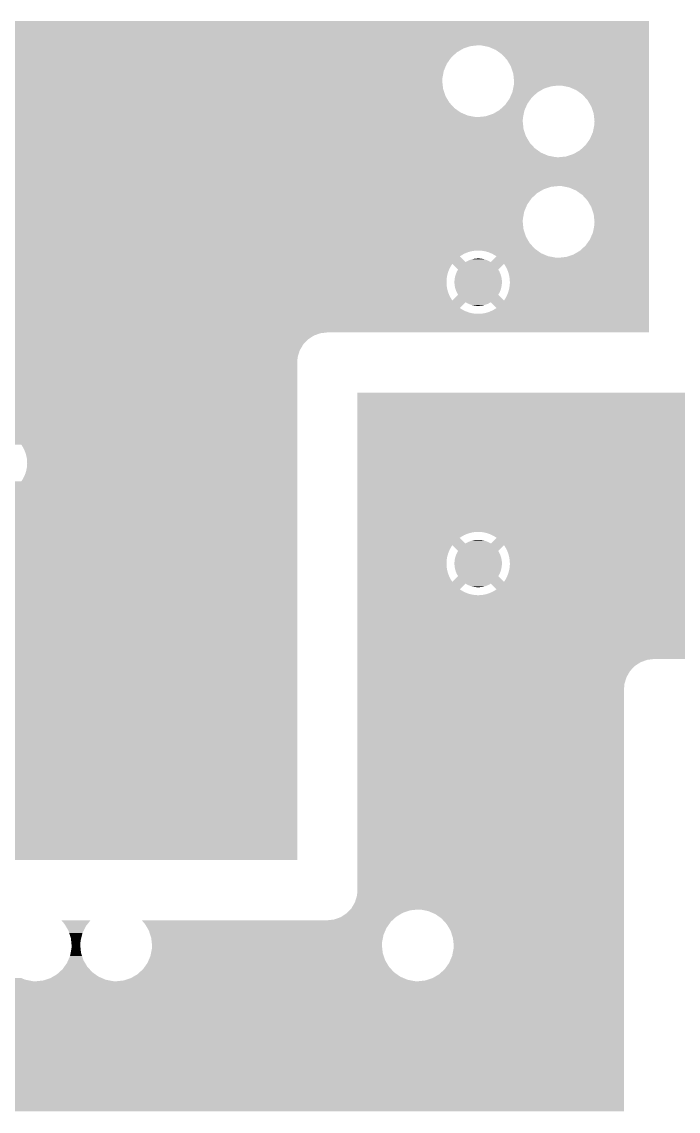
# Model space of a CAD drawing. Extents: x 295 to 953, y 10 to 290.
# Drawn here: x 594.54 to 613.6, y 199.37 to 231.03 of the extents above; entities that cross this region are included whole.
import ezdxf

# ---------------------------------------------------------------- set-up
doc = ezdxf.new("R2010")
doc.units = 0
doc.header["$LTSCALE"] = 5
doc.header["$MEASUREMENT"] = 0
doc.layers.add('GND', color=7, linetype='CONTINUOUS')

msp = doc.modelspace()

# ---------------------------------------------------------------- linework, layer by layer
at = {"layer": 'GND'}
for points in [[(561.202, 231.01), (561.202, 231.059), (612.757, 231.01), (612.757, 231.059)], [(585.198, 230.973), (585.173, 231.01), (612.757, 230.973), (612.757, 231.01)], [(585.232, 230.916), (585.198, 230.973), (612.757, 230.916), (612.757, 230.973)], [(585.261, 230.858), (585.232, 230.916), (612.757, 230.858), (612.757, 230.916)], [(585.286, 230.797), (585.261, 230.858), (612.757, 230.797), (612.757, 230.858)], [(585.307, 230.735), (585.286, 230.797), (612.757, 230.735), (612.757, 230.797)], [(585.323, 230.671), (585.307, 230.735), (612.757, 230.671), (612.757, 230.735)], [(585.334, 230.607), (585.323, 230.671), (612.757, 230.607), (612.757, 230.671)], [(585.341, 230.542), (585.334, 230.607), (612.757, 230.542), (612.757, 230.607)], [(585.344, 230.476), (585.341, 230.542), (612.757, 230.476), (612.757, 230.542)], [(585.293, 230.174), (585.312, 230.237), (607.219, 230.174), (607.326, 230.237)], [(585.312, 230.237), (585.317, 230.258), (607.326, 230.237), (607.363, 230.258)], [(585.317, 230.258), (585.327, 230.301), (607.363, 230.258), (607.491, 230.301)], [(585.327, 230.301), (585.331, 230.327), (607.491, 230.301), (607.572, 230.327)], [(585.331, 230.327), (585.335, 230.351), (607.572, 230.327), (607.792, 230.351)], [(585.335, 230.351), (585.337, 230.365), (612.757, 230.351), (612.757, 230.365)], [(585.337, 230.365), (585.343, 230.431), (612.757, 230.365), (612.757, 230.431)], [(585.343, 230.431), (585.344, 230.476), (612.757, 230.431), (612.757, 230.476)], [(607.883, 230.347), (607.792, 230.351), (612.757, 230.347), (612.757, 230.351)], [(608.1, 230.304), (607.883, 230.347), (612.757, 230.304), (612.757, 230.347)], [(608.302, 230.217), (608.1, 230.304), (612.757, 230.217), (612.757, 230.304)], [(561.202, 229.893), (561.202, 229.942), (606.936, 229.893), (606.97, 229.942)], [(585.173, 229.942), (585.209, 229.997), (606.97, 229.942), (607.009, 229.997)], [(585.209, 229.997), (585.21, 229.998), (607.009, 229.997), (607.01, 229.998)], [(585.21, 229.998), (585.241, 230.054), (607.01, 229.998), (607.071, 230.054)], [(585.241, 230.054), (585.269, 230.113), (607.071, 230.054), (607.135, 230.113)], [(585.269, 230.113), (585.282, 230.147), (607.135, 230.113), (607.173, 230.147)], [(585.282, 230.147), (585.293, 230.174), (607.173, 230.147), (607.219, 230.174)], [(608.482, 230.089), (608.302, 230.217), (612.757, 230.089), (612.757, 230.217)], [(608.631, 229.927), (608.482, 230.089), (612.757, 229.927), (612.757, 230.089)], [(608.742, 229.736), (608.631, 229.927), (612.757, 229.736), (612.757, 229.927)], [(584.638, 229.582), (584.702, 229.599), (606.789, 229.582), (606.792, 229.599)], [(584.702, 229.599), (584.749, 229.616), (606.792, 229.599), (606.795, 229.616)], [(584.749, 229.616), (584.763, 229.621), (606.795, 229.616), (606.798, 229.621)], [(584.763, 229.621), (584.823, 229.647), (606.798, 229.621), (606.809, 229.647)], [(584.866, 229.818), (584.792, 229.893), (606.882, 229.818), (606.936, 229.893)], [(584.823, 229.647), (584.881, 229.678), (606.809, 229.647), (606.822, 229.678)], [(584.958, 229.727), (584.866, 229.818), (606.843, 229.727), (606.882, 229.818)], [(584.881, 229.678), (584.937, 229.713), (606.822, 229.678), (606.837, 229.713)], [(584.937, 229.713), (584.958, 229.727), (606.837, 229.713), (606.843, 229.727)], [(608.811, 229.527), (608.742, 229.736), (612.757, 229.527), (612.757, 229.736)], [(561.202, 229.4), (561.202, 229.556), (606.753, 229.4), (606.784, 229.556)], [(561.202, 229.308), (561.202, 229.4), (606.749, 229.308), (606.753, 229.4)], [(561.202, 229.089), (561.202, 229.308), (606.772, 229.089), (606.749, 229.308)], [(584.444, 229.556), (584.509, 229.56), (606.784, 229.556), (606.784, 229.56)], [(584.509, 229.56), (584.574, 229.569), (606.784, 229.56), (606.786, 229.569)], [(584.574, 229.569), (584.638, 229.582), (606.786, 229.569), (606.789, 229.582)], [(608.834, 229.308), (608.811, 229.527), (612.757, 229.308), (612.757, 229.527)], [(608.83, 229.216), (608.834, 229.308), (612.757, 229.216), (612.757, 229.308)], [(561.202, 228.879), (561.202, 229.089), (606.841, 228.879), (606.772, 229.089)], [(608.715, 228.83), (608.779, 228.979), (609.347, 228.83), (609.509, 228.979)], [(608.779, 228.979), (608.788, 229), (609.509, 228.979), (609.545, 229)], [(608.788, 229), (608.806, 229.09), (609.545, 229), (609.7, 229.09)], [(608.806, 229.09), (608.819, 229.159), (609.7, 229.09), (609.909, 229.159)], [(608.819, 229.159), (608.824, 229.182), (609.909, 229.159), (610.128, 229.182)], [(608.824, 229.182), (608.83, 229.216), (612.757, 229.182), (612.757, 229.216)], [(610.22, 229.178), (610.128, 229.182), (612.757, 229.178), (612.757, 229.182)], [(610.437, 229.136), (610.22, 229.178), (612.757, 229.136), (612.757, 229.178)], [(610.639, 229.049), (610.437, 229.136), (612.757, 229.049), (612.757, 229.136)], [(610.819, 228.921), (610.639, 229.049), (612.757, 228.921), (612.757, 229.049)], [(561.202, 228.689), (561.202, 228.879), (606.952, 228.689), (606.841, 228.879)], [(561.202, 228.526), (561.202, 228.689), (607.101, 228.526), (606.952, 228.689)], [(608.573, 228.617), (608.596, 228.65), (609.205, 228.617), (609.219, 228.65)], [(608.596, 228.65), (608.701, 228.797), (609.219, 228.65), (609.324, 228.797)], [(608.701, 228.797), (608.715, 228.83), (609.324, 228.797), (609.347, 228.83)], [(610.968, 228.758), (610.819, 228.921), (612.757, 228.758), (612.757, 228.921)], [(611.079, 228.568), (610.968, 228.758), (612.757, 228.568), (612.757, 228.758)], [(561.202, 228.399), (561.202, 228.526), (607.281, 228.399), (607.101, 228.526)], [(561.202, 228.312), (561.202, 228.399), (607.483, 228.312), (607.281, 228.399)], [(608.011, 228.288), (608.22, 228.357), (609.101, 228.288), (609.114, 228.357)], [(608.22, 228.357), (608.375, 228.448), (609.114, 228.357), (609.132, 228.448)], [(608.375, 228.448), (608.41, 228.469), (609.132, 228.448), (609.141, 228.469)], [(608.41, 228.469), (608.573, 228.617), (609.141, 228.469), (609.205, 228.617)], [(611.148, 228.359), (611.079, 228.568), (612.757, 228.359), (612.757, 228.568)], [(611.171, 228.139), (611.148, 228.359), (612.757, 228.139), (612.757, 228.359)], [(561.202, 228.269), (561.202, 228.312), (607.7, 228.269), (607.483, 228.312)], [(561.202, 228.265), (561.202, 228.269), (607.792, 228.265), (607.7, 228.269)], [(561.202, 228.231), (561.202, 228.265), (609.09, 228.231), (609.096, 228.265)], [(561.202, 228.139), (561.202, 228.231), (609.086, 228.139), (609.09, 228.231)], [(561.202, 227.92), (561.202, 228.139), (609.109, 227.92), (609.086, 228.139)], [(607.792, 228.265), (608.011, 228.288), (609.096, 228.265), (609.101, 228.288)], [(611.125, 227.831), (611.167, 228.048), (612.757, 227.831), (612.757, 228.048)], [(611.167, 228.048), (611.171, 228.139), (612.757, 228.048), (612.757, 228.139)], [(561.202, 227.891), (561.202, 227.92), (609.118, 227.891), (609.109, 227.92)], [(575.706, 227.89), (575.64, 227.891), (609.119, 227.89), (609.118, 227.891)], [(575.771, 227.884), (575.706, 227.89), (609.121, 227.884), (609.119, 227.89)], [(575.836, 227.874), (575.771, 227.884), (609.124, 227.874), (609.121, 227.884)], [(575.9, 227.859), (575.836, 227.874), (609.129, 227.859), (609.124, 227.874)], [(575.963, 227.84), (575.9, 227.859), (609.135, 227.84), (609.129, 227.859)], [(576.024, 227.816), (575.963, 227.84), (609.143, 227.816), (609.135, 227.84)], [(576.083, 227.788), (576.024, 227.816), (609.152, 227.788), (609.143, 227.816)], [(576.029, 227.554), (576.186, 227.711), (609.27, 227.554), (609.178, 227.711)], [(576.14, 227.756), (576.083, 227.788), (609.163, 227.756), (609.152, 227.788)], [(576.195, 227.72), (576.14, 227.756), (609.175, 227.72), (609.163, 227.756)], [(576.186, 227.711), (576.195, 227.72), (609.178, 227.711), (609.175, 227.72)], [(611.038, 227.629), (611.125, 227.831), (612.757, 227.629), (612.757, 227.831)], [(561.202, 227.52), (561.202, 227.554), (609.289, 227.52), (609.27, 227.554)], [(561.202, 227.505), (561.202, 227.52), (609.303, 227.505), (609.289, 227.52)], [(576.435, 227.468), (576.41, 227.505), (609.337, 227.468), (609.303, 227.505)], [(576.469, 227.411), (576.435, 227.468), (609.389, 227.411), (609.337, 227.468)], [(576.495, 227.358), (576.469, 227.411), (609.438, 227.358), (609.389, 227.411)], [(610.747, 227.3), (610.91, 227.449), (612.757, 227.3), (612.757, 227.449)], [(610.91, 227.449), (611.038, 227.629), (612.757, 227.449), (612.757, 227.629)], [(576.498, 227.353), (576.495, 227.358), (609.445, 227.353), (609.438, 227.358)], [(576.523, 227.292), (576.498, 227.353), (609.531, 227.292), (609.445, 227.353)], [(576.543, 227.23), (576.523, 227.292), (609.618, 227.23), (609.531, 227.292)], [(576.544, 227.23), (576.543, 227.23), (609.619, 227.23), (609.618, 227.23)], [(576.56, 227.166), (576.544, 227.23), (609.767, 227.166), (609.619, 227.23)], [(576.564, 227.143), (576.56, 227.166), (609.82, 227.143), (609.767, 227.166)], [(576.571, 227.102), (576.564, 227.143), (610.031, 227.102), (609.82, 227.143)], [(576.571, 227.101), (576.571, 227.102), (610.037, 227.101), (610.031, 227.102)], [(576.572, 227.097), (576.571, 227.101), (610.128, 227.097), (610.037, 227.101)], [(576.578, 227.037), (576.572, 227.097), (612.757, 227.037), (612.757, 227.097)], [(610.128, 227.097), (610.348, 227.12), (612.757, 227.097), (612.757, 227.12)], [(610.348, 227.12), (610.557, 227.189), (612.757, 227.12), (612.757, 227.189)], [(610.557, 227.189), (610.747, 227.3), (612.757, 227.189), (612.757, 227.3)], [(576.549, 226.732), (576.564, 226.795), (612.757, 226.732), (612.757, 226.795)], [(576.564, 226.795), (576.574, 226.86), (612.757, 226.795), (612.757, 226.86)], [(576.574, 226.86), (576.58, 226.926), (612.757, 226.86), (612.757, 226.926)], [(576.581, 226.971), (576.578, 227.037), (612.757, 226.971), (612.757, 227.037)], [(576.58, 226.926), (576.581, 226.971), (612.757, 226.926), (612.757, 226.971)], [(561.202, 226.388), (561.202, 226.437), (612.757, 226.388), (612.757, 226.437)], [(576.41, 226.437), (576.446, 226.491), (612.757, 226.437), (612.757, 226.491)], [(576.446, 226.491), (576.478, 226.549), (612.757, 226.491), (612.757, 226.549)], [(576.478, 226.549), (576.506, 226.608), (612.757, 226.549), (612.757, 226.608)], [(576.506, 226.608), (576.53, 226.669), (612.757, 226.608), (612.757, 226.669)], [(576.53, 226.669), (576.549, 226.732), (612.757, 226.669), (612.757, 226.732)], [(575.939, 226.094), (576, 226.116), (609.571, 226.094), (609.609, 226.116)], [(576, 226.116), (576.06, 226.142), (609.609, 226.116), (609.654, 226.142)], [(576.156, 226.261), (576.029, 226.388), (612.757, 226.261), (612.757, 226.388)], [(576.06, 226.142), (576.111, 226.169), (609.654, 226.142), (609.7, 226.169)], [(576.111, 226.169), (576.118, 226.173), (609.7, 226.169), (609.711, 226.173)], [(576.118, 226.173), (576.174, 226.208), (609.711, 226.173), (609.817, 226.208)], [(576.179, 226.238), (576.156, 226.261), (609.909, 226.238), (610.128, 226.261)], [(576.174, 226.208), (576.195, 226.222), (609.817, 226.208), (609.86, 226.222)], [(576.195, 226.222), (576.179, 226.238), (609.86, 226.222), (609.909, 226.238)], [(610.22, 226.257), (610.128, 226.261), (612.757, 226.257), (612.757, 226.261)], [(610.437, 226.215), (610.22, 226.257), (612.757, 226.215), (612.757, 226.257)], [(610.639, 226.128), (610.437, 226.215), (612.757, 226.128), (612.757, 226.215)], [(610.819, 226), (610.639, 226.128), (612.757, 226), (612.757, 226.128)], [(561.202, 225.909), (561.202, 226.051), (609.347, 225.909), (609.502, 226.051)], [(561.202, 225.729), (561.202, 225.909), (609.219, 225.729), (609.347, 225.909)], [(575.681, 226.051), (575.746, 226.055), (609.502, 226.051), (609.506, 226.055)], [(575.746, 226.055), (575.768, 226.058), (609.506, 226.055), (609.509, 226.058)], [(575.768, 226.058), (575.811, 226.063), (609.509, 226.058), (609.519, 226.063)], [(575.811, 226.063), (575.875, 226.076), (609.519, 226.063), (609.541, 226.076)], [(575.875, 226.076), (575.939, 226.094), (609.541, 226.076), (609.571, 226.094)], [(610.968, 225.837), (610.819, 226), (612.757, 225.837), (612.757, 226)], [(611.079, 225.647), (610.968, 225.837), (612.757, 225.647), (612.757, 225.837)], [(561.202, 225.527), (561.202, 225.729), (609.132, 225.527), (609.219, 225.729)], [(561.202, 225.31), (561.202, 225.527), (609.09, 225.31), (609.132, 225.527)], [(611.148, 225.438), (611.079, 225.647), (612.757, 225.438), (612.757, 225.647)], [(561.202, 225.218), (561.202, 225.31), (609.086, 225.218), (609.09, 225.31)], [(561.202, 224.999), (561.202, 225.218), (609.109, 224.999), (609.086, 225.218)], [(611.171, 225.218), (611.148, 225.438), (612.757, 225.218), (612.757, 225.438)], [(611.167, 225.127), (611.171, 225.218), (612.757, 225.127), (612.757, 225.218)], [(561.202, 224.79), (561.202, 224.999), (609.178, 224.79), (609.109, 224.999)], [(611.038, 224.708), (611.125, 224.91), (612.757, 224.708), (612.757, 224.91)], [(611.125, 224.91), (611.167, 225.127), (612.757, 224.91), (612.757, 225.127)], [(561.202, 224.599), (561.202, 224.79), (609.289, 224.599), (609.178, 224.79)], [(561.202, 224.437), (561.202, 224.599), (609.438, 224.437), (609.289, 224.599)], [(610.747, 224.379), (610.91, 224.528), (612.757, 224.379), (612.757, 224.528)], [(610.91, 224.528), (611.038, 224.708), (612.757, 224.528), (612.757, 224.708)], [(561.202, 224.386), (561.202, 224.437), (609.51, 224.386), (609.438, 224.437)], [(561.202, 224.382), (561.202, 224.386), (607.706, 224.382), (607.771, 224.386)], [(561.202, 224.373), (561.202, 224.382), (607.641, 224.373), (607.706, 224.382)], [(561.202, 224.36), (561.202, 224.373), (607.577, 224.36), (607.641, 224.373)], [(561.202, 224.343), (561.202, 224.36), (607.514, 224.343), (607.577, 224.36)], [(561.202, 224.321), (561.202, 224.343), (607.452, 224.321), (607.514, 224.343)], [(561.202, 224.295), (561.202, 224.321), (607.392, 224.295), (607.452, 224.321)], [(561.202, 224.264), (561.202, 224.295), (607.334, 224.264), (607.392, 224.295)], [(561.202, 224.229), (561.202, 224.264), (607.278, 224.229), (607.334, 224.264)], [(561.202, 224.215), (561.202, 224.229), (607.257, 224.215), (607.278, 224.229)], [(561.202, 224.049), (561.202, 224.215), (607.423, 224.049), (607.257, 224.215)], [(607.837, 224.385), (607.771, 224.386), (609.511, 224.385), (609.51, 224.386)], [(607.902, 224.379), (607.837, 224.385), (609.519, 224.379), (609.511, 224.385)], [(607.967, 224.369), (607.902, 224.379), (609.533, 224.369), (609.519, 224.379)], [(608.031, 224.354), (607.967, 224.369), (609.554, 224.354), (609.533, 224.369)], [(608.094, 224.335), (608.031, 224.354), (609.581, 224.335), (609.554, 224.354)], [(608.155, 224.311), (608.094, 224.335), (609.615, 224.311), (609.581, 224.335)], [(608.159, 224.309), (608.155, 224.311), (609.618, 224.309), (609.615, 224.311)], [(608.214, 224.283), (608.159, 224.309), (609.678, 224.283), (609.618, 224.309)], [(608.271, 224.251), (608.214, 224.283), (609.753, 224.251), (609.678, 224.283)], [(608.315, 224.222), (608.271, 224.251), (609.82, 224.222), (609.753, 224.251)], [(608.291, 224.18), (608.326, 224.215), (610.037, 224.18), (609.858, 224.215)], [(608.326, 224.215), (608.315, 224.222), (609.858, 224.215), (609.82, 224.222)], [(610.348, 224.199), (610.557, 224.268), (612.757, 224.199), (612.757, 224.268)], [(610.557, 224.268), (610.747, 224.379), (612.757, 224.268), (612.757, 224.379)], [(561.202, 224), (561.202, 224.049), (612.757, 224), (612.757, 224.049)], [(561.202, 223.945), (561.202, 224), (607.006, 223.945), (607.042, 224)], [(561.202, 223.888), (561.202, 223.945), (606.974, 223.888), (607.006, 223.945)], [(561.202, 223.829), (561.202, 223.888), (606.946, 223.829), (606.974, 223.888)], [(607.209, 223.834), (607.042, 224), (608.374, 223.834), (608.541, 224)], [(607.423, 224.049), (607.457, 224.068), (608.16, 224.049), (608.125, 224.068)], [(607.457, 224.068), (607.474, 224.077), (608.125, 224.068), (608.11, 224.077)], [(607.474, 224.077), (607.507, 224.094), (608.11, 224.077), (608.075, 224.094)], [(607.507, 224.094), (607.525, 224.101), (608.075, 224.094), (608.059, 224.101)], [(607.525, 224.101), (607.56, 224.115), (608.059, 224.101), (608.022, 224.115)], [(607.56, 224.115), (607.579, 224.121), (608.022, 224.115), (608.006, 224.121)], [(607.579, 224.121), (607.614, 224.132), (608.006, 224.121), (607.967, 224.132)], [(607.614, 224.132), (607.634, 224.136), (607.967, 224.132), (607.951, 224.136)], [(607.634, 224.136), (607.67, 224.144), (607.951, 224.136), (607.911, 224.144)], [(607.67, 224.144), (607.691, 224.147), (607.911, 224.144), (607.896, 224.147)], [(607.691, 224.147), (607.726, 224.152), (607.896, 224.147), (607.853, 224.152)], [(607.726, 224.152), (607.753, 224.154), (607.853, 224.152), (607.839, 224.154)], [(607.753, 224.154), (607.782, 224.155), (607.839, 224.154), (607.782, 224.155)], [(608.16, 224.049), (608.287, 224.176), (612.757, 224.049), (612.757, 224.176)], [(608.287, 224.176), (608.291, 224.18), (610.128, 224.176), (610.037, 224.18)], [(608.566, 223.962), (608.541, 224), (612.757, 223.962), (612.757, 224)], [(608.6, 223.906), (608.566, 223.962), (612.757, 223.906), (612.757, 223.962)], [(608.629, 223.847), (608.6, 223.906), (612.757, 223.847), (612.757, 223.906)], [(610.128, 224.176), (610.348, 224.199), (612.757, 224.176), (612.757, 224.199)], [(561.202, 223.768), (561.202, 223.829), (606.922, 223.768), (606.946, 223.829)], [(561.202, 223.705), (561.202, 223.768), (606.903, 223.705), (606.922, 223.768)], [(561.202, 223.641), (561.202, 223.705), (606.888, 223.641), (606.903, 223.705)], [(561.202, 223.577), (561.202, 223.641), (606.878, 223.577), (606.888, 223.641)], [(561.202, 223.511), (561.202, 223.577), (606.873, 223.511), (606.878, 223.577)], [(607.11, 223.57), (607.112, 223.579), (608.473, 223.57), (608.472, 223.579)], [(607.112, 223.579), (607.121, 223.626), (608.472, 223.579), (608.462, 223.626)], [(607.121, 223.626), (607.123, 223.634), (608.462, 223.626), (608.46, 223.634)], [(607.123, 223.634), (607.136, 223.68), (608.46, 223.634), (608.446, 223.68)], [(607.136, 223.68), (607.14, 223.689), (608.446, 223.68), (608.444, 223.689)], [(607.14, 223.689), (607.156, 223.733), (608.444, 223.689), (608.427, 223.733)], [(607.156, 223.733), (607.16, 223.742), (608.427, 223.733), (608.423, 223.742)], [(607.16, 223.742), (607.18, 223.785), (608.423, 223.742), (608.402, 223.785)], [(607.18, 223.785), (607.185, 223.793), (608.402, 223.785), (608.398, 223.793)], [(607.185, 223.793), (607.209, 223.834), (608.398, 223.793), (608.374, 223.834)], [(608.654, 223.787), (608.629, 223.847), (612.757, 223.787), (612.757, 223.847)], [(608.675, 223.725), (608.654, 223.787), (612.757, 223.725), (612.757, 223.787)], [(608.691, 223.661), (608.675, 223.725), (612.757, 223.661), (612.757, 223.725)], [(608.702, 223.596), (608.691, 223.661), (612.757, 223.596), (612.757, 223.661)], [(608.709, 223.531), (608.702, 223.596), (612.757, 223.531), (612.757, 223.596)], [(561.202, 223.446), (561.202, 223.511), (606.872, 223.446), (606.873, 223.511)], [(561.202, 223.38), (561.202, 223.446), (606.875, 223.38), (606.872, 223.446)], [(561.202, 223.315), (561.202, 223.38), (606.884, 223.315), (606.875, 223.38)], [(561.202, 223.251), (561.202, 223.315), (606.897, 223.251), (606.884, 223.315)], [(607.102, 223.466), (607.104, 223.513), (608.481, 223.466), (608.479, 223.513)], [(607.104, 223.418), (607.102, 223.466), (608.479, 223.418), (608.481, 223.466)], [(607.104, 223.513), (607.105, 223.523), (608.479, 223.513), (608.479, 223.523)], [(607.105, 223.409), (607.104, 223.418), (608.478, 223.409), (608.479, 223.418)], [(607.105, 223.523), (607.11, 223.57), (608.479, 223.523), (608.473, 223.57)], [(607.11, 223.362), (607.105, 223.409), (608.473, 223.362), (608.478, 223.409)], [(607.112, 223.353), (607.11, 223.362), (608.471, 223.353), (608.473, 223.362)], [(607.121, 223.306), (607.112, 223.353), (608.462, 223.306), (608.471, 223.353)], [(607.123, 223.297), (607.121, 223.306), (608.46, 223.297), (608.462, 223.306)], [(607.137, 223.251), (607.123, 223.297), (608.447, 223.251), (608.46, 223.297)], [(608.68, 223.226), (608.695, 223.29), (612.757, 223.226), (612.757, 223.29)], [(608.695, 223.29), (608.705, 223.355), (612.757, 223.29), (612.757, 223.355)], [(608.705, 223.355), (608.711, 223.42), (612.757, 223.355), (612.757, 223.42)], [(608.712, 223.466), (608.709, 223.531), (612.757, 223.466), (612.757, 223.531)], [(608.711, 223.42), (608.712, 223.466), (612.757, 223.42), (612.757, 223.466)], [(561.202, 223.188), (561.202, 223.251), (606.914, 223.188), (606.897, 223.251)], [(561.202, 223.126), (561.202, 223.188), (606.936, 223.126), (606.914, 223.188)], [(561.202, 223.066), (561.202, 223.126), (606.963, 223.066), (606.936, 223.126)], [(561.202, 223.008), (561.202, 223.066), (606.993, 223.008), (606.963, 223.066)], [(561.202, 222.952), (561.202, 223.008), (607.028, 222.952), (606.993, 223.008)], [(561.202, 222.932), (561.202, 222.952), (607.042, 222.932), (607.028, 222.952)], [(607.042, 222.932), (607.209, 223.098), (608.541, 222.932), (608.374, 223.098)], [(607.139, 223.243), (607.137, 223.251), (608.444, 223.243), (608.447, 223.251)], [(607.157, 223.198), (607.139, 223.243), (608.427, 223.198), (608.444, 223.243)], [(607.16, 223.19), (607.157, 223.198), (608.423, 223.19), (608.427, 223.198)], [(607.181, 223.147), (607.16, 223.19), (608.403, 223.147), (608.423, 223.19)], [(607.185, 223.139), (607.181, 223.147), (608.398, 223.139), (608.403, 223.147)], [(607.209, 223.098), (607.185, 223.139), (608.374, 223.098), (608.398, 223.139)], [(608.541, 222.932), (608.577, 222.986), (612.757, 222.932), (612.757, 222.986)], [(608.577, 222.986), (608.609, 223.043), (612.757, 222.986), (612.757, 223.043)], [(608.609, 223.043), (608.637, 223.103), (612.757, 223.043), (612.757, 223.103)], [(608.637, 223.103), (608.661, 223.164), (612.757, 223.103), (612.757, 223.164)], [(608.661, 223.164), (608.68, 223.226), (612.757, 223.164), (612.757, 223.226)], [(561.202, 222.883), (561.202, 222.932), (612.757, 222.883), (612.757, 222.932)], [(561.202, 222.756), (561.202, 222.883), (607.297, 222.756), (607.423, 222.883)], [(585.1, 222.752), (585.008, 222.756), (607.293, 222.752), (607.297, 222.756)], [(585.279, 222.717), (585.1, 222.752), (607.257, 222.717), (607.293, 222.752)], [(585.316, 222.709), (585.279, 222.717), (607.268, 222.709), (607.257, 222.717)], [(585.383, 222.681), (585.316, 222.709), (607.312, 222.681), (607.268, 222.709)], [(585.458, 222.648), (585.383, 222.681), (607.369, 222.648), (607.312, 222.681)], [(585.518, 222.622), (585.458, 222.648), (607.424, 222.622), (607.369, 222.648)], [(585.521, 222.62), (585.518, 222.622), (607.428, 222.62), (607.424, 222.622)], [(607.458, 222.863), (607.423, 222.883), (608.126, 222.863), (608.16, 222.883)], [(607.473, 222.855), (607.458, 222.863), (608.109, 222.855), (608.126, 222.863)], [(607.509, 222.838), (607.473, 222.855), (608.076, 222.838), (608.109, 222.855)], [(607.524, 222.83), (607.509, 222.838), (608.058, 222.83), (608.076, 222.838)], [(607.561, 222.817), (607.524, 222.83), (608.023, 222.817), (608.058, 222.83)], [(607.577, 222.811), (607.561, 222.817), (608.004, 222.811), (608.023, 222.817)], [(607.616, 222.8), (607.577, 222.811), (607.969, 222.8), (608.004, 222.811)], [(607.632, 222.795), (607.616, 222.8), (607.949, 222.795), (607.969, 222.8)], [(607.672, 222.787), (607.632, 222.795), (607.914, 222.787), (607.949, 222.795)], [(607.688, 222.784), (607.672, 222.787), (607.892, 222.784), (607.914, 222.787)], [(607.73, 222.78), (607.688, 222.784), (607.857, 222.78), (607.892, 222.784)], [(607.744, 222.778), (607.73, 222.78), (607.83, 222.778), (607.857, 222.78)], [(607.801, 222.777), (607.744, 222.778), (607.801, 222.777), (607.83, 222.778)], [(608.131, 222.611), (608.191, 222.637), (612.757, 222.611), (612.757, 222.637)], [(608.326, 222.717), (608.16, 222.883), (612.757, 222.717), (612.757, 222.883)], [(608.191, 222.637), (608.249, 222.668), (612.757, 222.637), (612.757, 222.668)], [(608.249, 222.668), (608.305, 222.702), (612.757, 222.668), (612.757, 222.702)], [(608.305, 222.702), (608.326, 222.717), (612.757, 222.702), (612.757, 222.717)], [(585.555, 222.597), (585.521, 222.62), (607.49, 222.597), (607.428, 222.62)], [(585.582, 222.577), (585.555, 222.597), (607.552, 222.577), (607.49, 222.597)], [(585.603, 222.563), (585.582, 222.577), (607.616, 222.563), (607.552, 222.577)], [(585.617, 222.552), (585.603, 222.563), (607.681, 222.552), (607.616, 222.563)], [(585.625, 222.547), (585.617, 222.552), (607.746, 222.547), (607.681, 222.552)], [(585.626, 222.546), (585.625, 222.547), (607.812, 222.546), (607.746, 222.547)], [(585.698, 222.495), (585.626, 222.546), (612.757, 222.495), (612.757, 222.546)], [(585.847, 222.332), (585.698, 222.495), (612.757, 222.332), (612.757, 222.495)], [(585.958, 222.142), (585.847, 222.332), (612.757, 222.142), (612.757, 222.332)], [(607.812, 222.546), (607.877, 222.55), (612.757, 222.546), (612.757, 222.55)], [(607.877, 222.55), (607.942, 222.558), (612.757, 222.55), (612.757, 222.558)], [(607.942, 222.558), (608.006, 222.571), (612.757, 222.558), (612.757, 222.571)], [(608.006, 222.571), (608.07, 222.589), (612.757, 222.571), (612.757, 222.589)], [(608.07, 222.589), (608.131, 222.611), (612.757, 222.589), (612.757, 222.611)], [(586.003, 222.006), (585.958, 222.142), (612.757, 222.006), (612.757, 222.142)], [(586.003, 222.005), (586.003, 222.006), (612.757, 222.005), (612.757, 222.006)], [(586.011, 221.982), (586.003, 222.005), (603.209, 221.982), (603.41, 222.005)], [(586.027, 221.932), (586.011, 221.982), (603.072, 221.932), (603.209, 221.982)], [(586.029, 221.913), (586.027, 221.932), (603.019, 221.913), (603.072, 221.932)], [(586.041, 221.803), (586.029, 221.913), (602.85, 221.803), (603.019, 221.913)], [(586.051, 221.713), (586.041, 221.803), (602.764, 221.713), (602.85, 221.803)], [(586.048, 221.657), (586.051, 221.713), (602.711, 221.657), (602.764, 221.713)], [(585.954, 221.29), (586.004, 221.405), (602.549, 221.29), (602.584, 221.405)], [(586.004, 221.405), (586.019, 221.483), (602.584, 221.405), (602.608, 221.483)], [(586.019, 221.483), (586.046, 221.621), (602.608, 221.483), (602.69, 221.621)], [(586.046, 221.621), (586.048, 221.657), (602.69, 221.621), (602.711, 221.657)], [(585.789, 221.023), (585.865, 221.129), (602.534, 221.023), (602.534, 221.129)], [(585.865, 221.129), (585.917, 221.203), (602.534, 221.129), (602.541, 221.203)], [(585.917, 221.203), (585.954, 221.29), (602.541, 221.203), (602.549, 221.29)], [(585.227, 220.694), (585.436, 220.763), (602.534, 220.694), (602.534, 220.763)], [(585.436, 220.763), (585.627, 220.874), (602.534, 220.763), (602.534, 220.874)], [(585.627, 220.874), (585.789, 221.023), (602.534, 220.874), (602.534, 221.023)], [(561.202, 220.385), (561.342, 220.555), (602.534, 220.385), (602.534, 220.555)], [(561.342, 220.555), (561.402, 220.67), (602.534, 220.555), (602.534, 220.67)], [(585.008, 220.67), (585.227, 220.694), (602.534, 220.67), (602.534, 220.694)], [(561.202, 220.384), (561.202, 220.385), (602.534, 220.384), (602.534, 220.385)], [(561.202, 219.128), (561.202, 220.384), (602.534, 219.128), (602.534, 220.384)], [(604.286, 220.252), (604.287, 220.253), (624.441, 220.252), (624.441, 220.253)], [(604.286, 218.667), (604.286, 220.252), (624.441, 218.667), (624.441, 220.252)], [(593.816, 219.127), (593.751, 219.128), (602.534, 219.127), (602.534, 219.128)], [(593.882, 219.121), (593.816, 219.127), (602.534, 219.121), (602.534, 219.127)], [(593.946, 219.111), (593.882, 219.121), (602.534, 219.111), (602.534, 219.121)], [(594.01, 219.096), (593.946, 219.111), (602.534, 219.096), (602.534, 219.111)], [(594.073, 219.077), (594.01, 219.096), (602.534, 219.077), (602.534, 219.096)], [(594.134, 219.053), (594.073, 219.077), (602.534, 219.053), (602.534, 219.077)], [(594.193, 219.025), (594.134, 219.053), (602.534, 219.025), (602.534, 219.053)], [(594.139, 218.791), (594.305, 218.957), (602.534, 218.791), (602.534, 218.957)], [(594.25, 218.993), (594.193, 219.025), (602.534, 218.993), (602.534, 219.025)], [(594.305, 218.957), (594.25, 218.993), (602.534, 218.957), (602.534, 218.993)], [(561.202, 218.742), (561.202, 218.791), (602.534, 218.742), (602.534, 218.791)], [(594.545, 218.705), (594.52, 218.742), (602.534, 218.705), (602.534, 218.742)], [(594.579, 218.648), (594.545, 218.705), (602.534, 218.648), (602.534, 218.705)], [(594.608, 218.59), (594.579, 218.648), (602.534, 218.59), (602.534, 218.648)], [(594.633, 218.529), (594.608, 218.59), (602.534, 218.529), (602.534, 218.59)], [(594.654, 218.467), (594.633, 218.529), (602.534, 218.467), (602.534, 218.529)], [(604.286, 218.643), (604.286, 218.667), (619.256, 218.643), (619.476, 218.667)], [(604.286, 218.574), (604.286, 218.643), (619.047, 218.574), (619.256, 218.643)], [(604.286, 218.463), (604.286, 218.574), (618.857, 218.463), (619.047, 218.574)], [(594.67, 218.403), (594.654, 218.467), (602.534, 218.403), (602.534, 218.467)], [(594.682, 218.339), (594.67, 218.403), (602.534, 218.339), (602.534, 218.403)], [(594.689, 218.274), (594.682, 218.339), (602.534, 218.274), (602.534, 218.339)], [(594.691, 218.208), (594.689, 218.274), (602.534, 218.208), (602.534, 218.274)], [(594.69, 218.163), (594.691, 218.208), (602.534, 218.163), (602.534, 218.208)], [(604.286, 218.314), (604.286, 218.463), (618.694, 218.314), (618.857, 218.463)], [(604.286, 218.134), (604.286, 218.314), (618.566, 218.134), (618.694, 218.314)], [(594.616, 217.845), (594.64, 217.906), (602.534, 217.845), (602.534, 217.906)], [(594.64, 217.906), (594.659, 217.969), (602.534, 217.906), (602.534, 217.969)], [(594.659, 217.969), (594.674, 218.032), (602.534, 217.969), (602.534, 218.032)], [(594.674, 218.032), (594.684, 218.097), (602.534, 218.032), (602.534, 218.097)], [(594.684, 218.097), (594.69, 218.163), (602.534, 218.097), (602.534, 218.163)], [(604.286, 217.932), (604.286, 218.134), (618.479, 217.932), (618.566, 218.134)], [(604.286, 217.716), (604.286, 217.932), (618.437, 217.716), (618.479, 217.932)], [(561.202, 217.625), (561.202, 217.674), (602.534, 217.625), (602.534, 217.674)], [(594.305, 217.459), (594.139, 217.625), (602.534, 217.459), (602.534, 217.625)], [(594.52, 217.674), (594.556, 217.728), (602.534, 217.674), (602.534, 217.728)], [(594.556, 217.728), (594.588, 217.786), (602.534, 217.728), (602.534, 217.786)], [(594.588, 217.786), (594.616, 217.845), (602.534, 217.786), (602.534, 217.845)], [(604.286, 217.624), (604.286, 217.716), (618.433, 217.624), (618.437, 217.716)], [(604.286, 217.405), (604.286, 217.624), (618.456, 217.405), (618.433, 217.624)], [(561.202, 215.038), (561.202, 217.288), (602.534, 215.038), (602.534, 217.288)], [(593.791, 217.288), (593.856, 217.292), (602.534, 217.288), (602.534, 217.292)], [(593.856, 217.292), (593.921, 217.3), (602.534, 217.292), (602.534, 217.3)], [(593.921, 217.3), (593.986, 217.313), (602.534, 217.3), (602.534, 217.313)], [(593.986, 217.313), (594.049, 217.331), (602.534, 217.313), (602.534, 217.331)], [(594.049, 217.331), (594.111, 217.353), (602.534, 217.331), (602.534, 217.353)], [(594.111, 217.353), (594.171, 217.379), (602.534, 217.353), (602.534, 217.379)], [(594.171, 217.379), (594.229, 217.41), (602.534, 217.379), (602.534, 217.41)], [(594.229, 217.41), (594.284, 217.445), (602.534, 217.41), (602.534, 217.445)], [(594.284, 217.445), (594.305, 217.459), (602.534, 217.445), (602.534, 217.459)], [(604.286, 217.195), (604.286, 217.405), (618.525, 217.195), (618.456, 217.405)], [(604.286, 217.005), (604.286, 217.195), (618.636, 217.005), (618.525, 217.195)], [(604.286, 216.842), (604.286, 217.005), (618.785, 216.842), (618.636, 217.005)], [(604.286, 216.715), (604.286, 216.842), (618.965, 216.715), (618.785, 216.842)], [(604.286, 216.628), (604.286, 216.715), (619.167, 216.628), (618.965, 216.715)], [(604.286, 216.585), (604.286, 216.628), (619.384, 216.585), (619.167, 216.628)], [(604.286, 216.581), (604.286, 216.585), (619.476, 216.581), (619.384, 216.585)], [(604.286, 216.207), (604.286, 216.581), (624.441, 216.207), (624.441, 216.581)], [(604.286, 216.203), (604.286, 216.207), (607.706, 216.203), (607.771, 216.207)], [(604.286, 216.195), (604.286, 216.203), (607.641, 216.195), (607.706, 216.203)], [(604.286, 216.182), (604.286, 216.195), (607.577, 216.182), (607.641, 216.195)], [(604.286, 216.164), (604.286, 216.182), (607.514, 216.164), (607.577, 216.182)], [(604.286, 216.142), (604.286, 216.164), (607.452, 216.142), (607.514, 216.164)], [(604.286, 216.116), (604.286, 216.142), (607.392, 216.116), (607.452, 216.142)], [(604.286, 216.085), (604.286, 216.116), (607.334, 216.085), (607.392, 216.116)], [(604.286, 216.05), (604.286, 216.085), (607.278, 216.05), (607.334, 216.085)], [(604.286, 216.036), (604.286, 216.05), (607.257, 216.036), (607.278, 216.05)], [(604.286, 215.87), (604.286, 216.036), (607.423, 215.87), (607.257, 216.036)], [(607.691, 215.968), (607.726, 215.973), (607.896, 215.968), (607.853, 215.973)], [(607.726, 215.973), (607.753, 215.975), (607.853, 215.973), (607.839, 215.975)], [(607.753, 215.975), (607.782, 215.976), (607.839, 215.975), (607.782, 215.976)], [(607.837, 216.206), (607.771, 216.207), (624.441, 216.206), (624.441, 216.207)], [(607.902, 216.2), (607.837, 216.206), (624.441, 216.2), (624.441, 216.206)], [(607.967, 216.19), (607.902, 216.2), (624.441, 216.19), (624.441, 216.2)], [(608.031, 216.175), (607.967, 216.19), (624.441, 216.175), (624.441, 216.19)], [(608.094, 216.156), (608.031, 216.175), (624.441, 216.156), (624.441, 216.175)], [(608.155, 216.132), (608.094, 216.156), (624.441, 216.132), (624.441, 216.156)], [(608.214, 216.104), (608.155, 216.132), (624.441, 216.104), (624.441, 216.132)], [(608.16, 215.87), (608.326, 216.036), (624.441, 215.87), (624.441, 216.036)], [(608.271, 216.072), (608.214, 216.104), (624.441, 216.072), (624.441, 216.104)], [(608.326, 216.036), (608.271, 216.072), (624.441, 216.036), (624.441, 216.072)], [(604.286, 215.821), (604.286, 215.87), (624.441, 215.821), (624.441, 215.87)], [(604.286, 215.767), (604.286, 215.821), (607.006, 215.767), (607.042, 215.821)], [(604.286, 215.709), (604.286, 215.767), (606.974, 215.709), (607.006, 215.767)], [(604.286, 215.65), (604.286, 215.709), (606.946, 215.65), (606.974, 215.709)], [(607.209, 215.655), (607.042, 215.821), (608.374, 215.655), (608.541, 215.821)], [(607.185, 215.614), (607.209, 215.655), (608.398, 215.614), (608.374, 215.655)], [(607.423, 215.87), (607.457, 215.89), (608.16, 215.87), (608.125, 215.89)], [(607.457, 215.89), (607.474, 215.898), (608.125, 215.89), (608.11, 215.898)], [(607.474, 215.898), (607.507, 215.915), (608.11, 215.898), (608.075, 215.915)], [(607.507, 215.915), (607.525, 215.922), (608.075, 215.915), (608.059, 215.922)], [(607.525, 215.922), (607.56, 215.936), (608.059, 215.922), (608.022, 215.936)], [(607.56, 215.936), (607.579, 215.942), (608.022, 215.936), (608.006, 215.942)], [(607.579, 215.942), (607.614, 215.953), (608.006, 215.942), (607.967, 215.953)], [(607.614, 215.953), (607.634, 215.958), (607.967, 215.953), (607.951, 215.958)], [(607.634, 215.958), (607.67, 215.965), (607.951, 215.958), (607.911, 215.965)], [(607.67, 215.965), (607.691, 215.968), (607.911, 215.965), (607.896, 215.968)], [(608.566, 215.784), (608.541, 215.821), (624.441, 215.784), (624.441, 215.821)], [(608.6, 215.727), (608.566, 215.784), (624.441, 215.727), (624.441, 215.784)], [(608.629, 215.669), (608.6, 215.727), (624.441, 215.669), (624.441, 215.727)], [(608.654, 215.608), (608.629, 215.669), (624.441, 215.608), (624.441, 215.669)], [(604.286, 215.589), (604.286, 215.65), (606.922, 215.589), (606.946, 215.65)], [(604.286, 215.526), (604.286, 215.589), (606.903, 215.526), (606.922, 215.589)], [(604.286, 215.463), (604.286, 215.526), (606.888, 215.463), (606.903, 215.526)], [(604.286, 215.398), (604.286, 215.463), (606.878, 215.398), (606.888, 215.463)], [(604.286, 215.332), (604.286, 215.398), (606.873, 215.332), (606.878, 215.398)], [(607.104, 215.335), (607.105, 215.344), (608.479, 215.335), (608.479, 215.344)], [(607.105, 215.344), (607.11, 215.391), (608.479, 215.344), (608.473, 215.391)], [(607.11, 215.391), (607.112, 215.4), (608.473, 215.391), (608.472, 215.4)], [(607.112, 215.4), (607.121, 215.447), (608.472, 215.4), (608.462, 215.447)], [(607.121, 215.447), (607.123, 215.456), (608.462, 215.447), (608.46, 215.456)], [(607.123, 215.456), (607.136, 215.501), (608.46, 215.456), (608.446, 215.501)], [(607.136, 215.501), (607.14, 215.51), (608.446, 215.501), (608.444, 215.51)], [(607.14, 215.51), (607.156, 215.555), (608.444, 215.51), (608.427, 215.555)], [(607.156, 215.555), (607.16, 215.563), (608.427, 215.555), (608.423, 215.563)], [(607.16, 215.563), (607.18, 215.606), (608.423, 215.563), (608.402, 215.606)], [(607.18, 215.606), (607.185, 215.614), (608.402, 215.606), (608.398, 215.614)], [(608.675, 215.546), (608.654, 215.608), (624.441, 215.546), (624.441, 215.608)], [(608.691, 215.482), (608.675, 215.546), (624.441, 215.482), (624.441, 215.546)], [(608.702, 215.418), (608.691, 215.482), (624.441, 215.418), (624.441, 215.482)], [(608.709, 215.353), (608.702, 215.418), (624.441, 215.353), (624.441, 215.418)], [(608.712, 215.287), (608.709, 215.353), (624.441, 215.287), (624.441, 215.353)], [(579.277, 215.032), (579.211, 215.038), (602.534, 215.032), (602.534, 215.038)], [(579.341, 215.022), (579.277, 215.032), (602.534, 215.022), (602.534, 215.032)], [(579.405, 215.007), (579.341, 215.022), (602.534, 215.007), (602.534, 215.022)], [(604.286, 215.267), (604.286, 215.332), (606.872, 215.267), (606.873, 215.332)], [(604.286, 215.201), (604.286, 215.267), (606.875, 215.201), (606.872, 215.267)], [(604.286, 215.136), (604.286, 215.201), (606.884, 215.136), (606.875, 215.201)], [(604.286, 215.072), (604.286, 215.136), (606.897, 215.072), (606.884, 215.136)], [(604.286, 215.009), (604.286, 215.072), (606.914, 215.009), (606.897, 215.072)], [(607.102, 215.287), (607.104, 215.335), (608.481, 215.287), (608.479, 215.335)], [(607.104, 215.239), (607.102, 215.287), (608.479, 215.239), (608.481, 215.287)], [(607.105, 215.23), (607.104, 215.239), (608.478, 215.23), (608.479, 215.239)], [(607.11, 215.183), (607.105, 215.23), (608.473, 215.183), (608.478, 215.23)], [(607.112, 215.174), (607.11, 215.183), (608.471, 215.174), (608.473, 215.183)], [(607.121, 215.127), (607.112, 215.174), (608.462, 215.127), (608.471, 215.174)], [(607.123, 215.118), (607.121, 215.127), (608.46, 215.118), (608.462, 215.127)], [(607.137, 215.073), (607.123, 215.118), (608.447, 215.073), (608.46, 215.118)], [(607.139, 215.064), (607.137, 215.073), (608.444, 215.064), (608.447, 215.073)], [(607.157, 215.019), (607.139, 215.064), (608.427, 215.019), (608.444, 215.064)], [(608.661, 214.985), (608.68, 215.048), (624.441, 214.985), (624.441, 215.048)], [(608.68, 215.048), (608.695, 215.111), (624.441, 215.048), (624.441, 215.111)], [(608.695, 215.111), (608.705, 215.176), (624.441, 215.111), (624.441, 215.176)], [(608.705, 215.176), (608.711, 215.242), (624.441, 215.176), (624.441, 215.242)], [(608.711, 215.242), (608.712, 215.287), (624.441, 215.242), (624.441, 215.287)], [(579.468, 214.988), (579.405, 215.007), (602.534, 214.988), (602.534, 215.007)], [(579.529, 214.964), (579.468, 214.988), (602.534, 214.964), (602.534, 214.988)], [(579.588, 214.936), (579.529, 214.964), (602.534, 214.936), (602.534, 214.964)], [(579.534, 214.701), (579.7, 214.868), (602.534, 214.701), (602.534, 214.868)], [(579.645, 214.904), (579.588, 214.936), (602.534, 214.904), (602.534, 214.936)], [(579.7, 214.868), (579.645, 214.904), (602.534, 214.868), (602.534, 214.904)], [(604.286, 214.947), (604.286, 215.009), (606.936, 214.947), (606.914, 215.009)], [(604.286, 214.887), (604.286, 214.947), (606.963, 214.887), (606.936, 214.947)], [(604.286, 214.829), (604.286, 214.887), (606.993, 214.829), (606.963, 214.887)], [(604.286, 214.773), (604.286, 214.829), (607.028, 214.773), (606.993, 214.829)], [(604.286, 214.753), (604.286, 214.773), (607.042, 214.753), (607.028, 214.773)], [(604.286, 214.704), (604.286, 214.753), (624.441, 214.704), (624.441, 214.753)], [(604.286, 214.538), (604.286, 214.704), (607.257, 214.538), (607.423, 214.704)], [(607.042, 214.753), (607.209, 214.919), (608.541, 214.753), (608.374, 214.919)], [(607.16, 215.011), (607.157, 215.019), (608.423, 215.011), (608.427, 215.019)], [(607.181, 214.968), (607.16, 215.011), (608.403, 214.968), (608.423, 215.011)], [(607.185, 214.96), (607.181, 214.968), (608.398, 214.96), (608.403, 214.968)], [(607.209, 214.919), (607.185, 214.96), (608.374, 214.919), (608.398, 214.96)], [(607.458, 214.684), (607.423, 214.704), (608.126, 214.684), (608.16, 214.704)], [(608.326, 214.538), (608.16, 214.704), (624.441, 214.538), (624.441, 214.704)], [(608.541, 214.753), (608.577, 214.807), (624.441, 214.753), (624.441, 214.807)], [(608.577, 214.807), (608.609, 214.865), (624.441, 214.807), (624.441, 214.865)], [(608.609, 214.865), (608.637, 214.924), (624.441, 214.865), (624.441, 214.924)], [(608.637, 214.924), (608.661, 214.985), (624.441, 214.924), (624.441, 214.985)], [(561.202, 214.653), (561.202, 214.701), (602.534, 214.653), (602.534, 214.701)], [(579.94, 214.615), (579.915, 214.653), (602.534, 214.615), (602.534, 214.653)], [(579.974, 214.559), (579.94, 214.615), (602.534, 214.559), (602.534, 214.615)], [(580.003, 214.5), (579.974, 214.559), (602.534, 214.5), (602.534, 214.559)], [(580.028, 214.44), (580.003, 214.5), (602.534, 214.44), (602.534, 214.5)], [(580.049, 214.377), (580.028, 214.44), (602.534, 214.377), (602.534, 214.44)], [(604.286, 214.502), (604.286, 214.538), (607.312, 214.502), (607.257, 214.538)], [(604.286, 214.47), (604.286, 214.502), (607.369, 214.47), (607.312, 214.502)], [(604.286, 214.442), (604.286, 214.47), (607.428, 214.442), (607.369, 214.47)], [(604.286, 214.418), (604.286, 214.442), (607.49, 214.418), (607.428, 214.442)], [(604.286, 214.399), (604.286, 214.418), (607.552, 214.399), (607.49, 214.418)], [(604.286, 214.384), (604.286, 214.399), (607.616, 214.384), (607.552, 214.399)], [(607.473, 214.676), (607.458, 214.684), (608.109, 214.676), (608.126, 214.684)], [(607.509, 214.659), (607.473, 214.676), (608.076, 214.659), (608.109, 214.676)], [(607.524, 214.652), (607.509, 214.659), (608.058, 214.652), (608.076, 214.659)], [(607.561, 214.638), (607.524, 214.652), (608.023, 214.638), (608.058, 214.652)], [(607.577, 214.632), (607.561, 214.638), (608.004, 214.632), (608.023, 214.638)], [(607.616, 214.621), (607.577, 214.632), (607.969, 214.621), (608.004, 214.632)], [(607.632, 214.616), (607.616, 214.621), (607.949, 214.616), (607.969, 214.621)], [(607.672, 214.609), (607.632, 214.616), (607.914, 214.609), (607.949, 214.616)], [(607.688, 214.606), (607.672, 214.609), (607.892, 214.606), (607.914, 214.609)], [(607.73, 214.601), (607.688, 214.606), (607.857, 214.601), (607.892, 214.606)], [(607.744, 214.599), (607.73, 214.601), (607.83, 214.599), (607.857, 214.601)], [(607.801, 214.598), (607.744, 214.599), (607.801, 214.598), (607.83, 214.599)], [(607.942, 214.379), (608.006, 214.392), (624.441, 214.379), (624.441, 214.392)], [(608.006, 214.392), (608.07, 214.41), (624.441, 214.392), (624.441, 214.41)], [(608.07, 214.41), (608.131, 214.432), (624.441, 214.41), (624.441, 214.432)], [(608.131, 214.432), (608.191, 214.458), (624.441, 214.432), (624.441, 214.458)], [(608.191, 214.458), (608.249, 214.489), (624.441, 214.458), (624.441, 214.489)], [(608.249, 214.489), (608.305, 214.524), (624.441, 214.489), (624.441, 214.524)], [(608.305, 214.524), (608.326, 214.538), (624.441, 214.524), (624.441, 214.538)], [(580.065, 214.314), (580.049, 214.377), (602.534, 214.314), (602.534, 214.377)], [(580.077, 214.249), (580.065, 214.314), (602.534, 214.249), (602.534, 214.314)], [(580.084, 214.184), (580.077, 214.249), (602.534, 214.184), (602.534, 214.249)], [(580.079, 214.008), (580.085, 214.073), (602.534, 214.008), (602.534, 214.073)], [(580.086, 214.119), (580.084, 214.184), (602.534, 214.119), (602.534, 214.184)], [(580.085, 214.073), (580.086, 214.119), (602.534, 214.073), (602.534, 214.119)], [(604.286, 214.374), (604.286, 214.384), (607.681, 214.374), (607.616, 214.384)], [(604.286, 214.368), (604.286, 214.374), (607.746, 214.368), (607.681, 214.374)], [(604.286, 214.367), (604.286, 214.368), (607.812, 214.367), (607.746, 214.368)], [(604.286, 212.513), (604.286, 214.367), (624.441, 212.513), (624.441, 214.367)], [(607.812, 214.367), (607.877, 214.371), (624.441, 214.367), (624.441, 214.371)], [(607.877, 214.371), (607.942, 214.379), (624.441, 214.371), (624.441, 214.379)], [(579.983, 213.696), (580.011, 213.755), (602.534, 213.696), (602.534, 213.755)], [(580.011, 213.755), (580.035, 213.817), (602.534, 213.755), (602.534, 213.817)], [(580.035, 213.817), (580.054, 213.879), (602.534, 213.817), (602.534, 213.879)], [(580.054, 213.879), (580.069, 213.943), (602.534, 213.879), (602.534, 213.943)], [(580.069, 213.943), (580.079, 214.008), (602.534, 213.943), (602.534, 214.008)], [(561.202, 213.536), (561.202, 213.584), (602.534, 213.536), (602.534, 213.584)], [(579.661, 213.409), (579.534, 213.536), (602.534, 213.409), (602.534, 213.536)], [(579.915, 213.584), (579.951, 213.639), (602.534, 213.584), (602.534, 213.639)], [(579.951, 213.639), (579.983, 213.696), (602.534, 213.639), (602.534, 213.696)], [(585.1, 213.405), (585.008, 213.409), (602.534, 213.405), (602.534, 213.409)], [(585.316, 213.362), (585.1, 213.405), (602.534, 213.362), (602.534, 213.405)], [(585.518, 213.275), (585.316, 213.362), (602.534, 213.275), (602.534, 213.362)], [(585.698, 213.148), (585.518, 213.275), (602.534, 213.148), (602.534, 213.275)], [(585.847, 212.985), (585.698, 213.148), (602.534, 212.985), (602.534, 213.148)], [(585.958, 212.795), (585.847, 212.985), (602.534, 212.795), (602.534, 212.985)], [(586.027, 212.585), (585.958, 212.795), (602.534, 212.585), (602.534, 212.795)], [(586.051, 212.366), (586.027, 212.585), (602.534, 212.366), (602.534, 212.585)], [(604.286, 212.512), (604.286, 212.513), (624.441, 212.512), (624.441, 212.513)], [(604.286, 212.489), (604.286, 212.512), (612.703, 212.489), (612.903, 212.512)], [(604.286, 212.42), (604.286, 212.489), (612.513, 212.42), (612.703, 212.489)], [(586.004, 212.058), (586.046, 212.274), (602.534, 212.058), (602.534, 212.274)], [(586.046, 212.274), (586.051, 212.366), (602.534, 212.274), (602.534, 212.366)], [(604.286, 212.31), (604.286, 212.42), (612.343, 212.31), (612.513, 212.42)], [(604.286, 212.164), (604.286, 212.31), (612.204, 212.164), (612.343, 212.31)], [(585.789, 211.676), (585.917, 211.855), (602.534, 211.676), (602.534, 211.855)], [(585.917, 211.855), (586.004, 212.058), (602.534, 211.855), (602.534, 212.058)], [(604.286, 211.989), (604.286, 212.164), (612.102, 211.989), (612.204, 212.164)], [(604.286, 211.796), (604.286, 211.989), (612.042, 211.796), (612.102, 211.989)], [(585.627, 211.527), (585.789, 211.676), (602.534, 211.527), (602.534, 211.676)], [(604.286, 211.636), (604.286, 211.796), (612.027, 211.636), (612.042, 211.796)], [(604.286, 205.794), (604.286, 211.636), (612.027, 205.794), (612.027, 211.636)], [(561.202, 207.567), (561.202, 211.323), (602.534, 207.567), (602.534, 211.323)], [(585.008, 211.323), (585.227, 211.347), (602.534, 211.323), (602.534, 211.347)], [(585.227, 211.347), (585.436, 211.415), (602.534, 211.347), (602.534, 211.415)], [(585.436, 211.415), (585.627, 211.527), (602.534, 211.415), (602.534, 211.527)], [(584.005, 207.554), (583.839, 207.567), (602.534, 207.554), (602.534, 207.567)], [(584.217, 207.496), (584.005, 207.554), (602.534, 207.496), (602.534, 207.554)], [(584.413, 207.395), (584.217, 207.496), (602.534, 207.395), (602.534, 207.496)], [(584.583, 207.255), (584.413, 207.395), (602.534, 207.255), (602.534, 207.395)], [(584.72, 207.082), (584.583, 207.255), (602.534, 207.082), (602.534, 207.255)], [(584.769, 206.983), (584.72, 207.082), (602.534, 206.983), (602.534, 207.082)], [(586.926, 206.969), (586.76, 206.983), (602.534, 206.969), (602.534, 206.983)], [(587.139, 206.912), (586.926, 206.969), (602.534, 206.912), (602.534, 206.969)], [(587.334, 206.81), (587.139, 206.912), (602.534, 206.81), (602.534, 206.912)], [(587.504, 206.671), (587.334, 206.81), (602.534, 206.671), (602.534, 206.81)], [(587.505, 206.67), (587.504, 206.671), (602.533, 206.67), (602.534, 206.671)], [(604.212, 205.44), (604.271, 205.633), (612.027, 205.44), (612.027, 205.633)], [(604.271, 205.633), (604.286, 205.794), (612.027, 205.633), (612.027, 205.794)], [(603.987, 205.138), (604.053, 205.207), (605.61, 205.138), (605.82, 205.207)], [(604.053, 205.207), (604.075, 205.23), (605.82, 205.207), (606.039, 205.23)], [(604.075, 205.23), (604.11, 205.266), (612.027, 205.23), (612.027, 205.266)], [(604.11, 205.266), (604.212, 205.44), (612.027, 205.266), (612.027, 205.44)], [(606.131, 205.226), (606.039, 205.23), (612.027, 205.226), (612.027, 205.23)], [(606.347, 205.183), (606.131, 205.226), (612.027, 205.183), (612.027, 205.226)], [(595.778, 204.806), (595.684, 204.917), (596.443, 204.806), (596.531, 204.917)], [(595.684, 204.917), (595.685, 204.917), (596.531, 204.917), (596.53, 204.917)], [(598.054, 204.878), (598.021, 204.917), (605.257, 204.878), (605.3, 204.917)], [(598.021, 204.917), (598.021, 204.917), (605.3, 204.917), (605.301, 204.917)], [(603.41, 204.917), (603.611, 204.941), (605.301, 204.917), (605.326, 204.941)], [(603.611, 204.941), (603.801, 205.009), (605.326, 204.941), (605.401, 205.009)], [(603.801, 205.009), (603.827, 205.026), (605.401, 205.009), (605.42, 205.026)], [(603.827, 205.026), (603.97, 205.12), (605.42, 205.026), (605.579, 205.12)], [(603.97, 205.12), (603.987, 205.138), (605.579, 205.12), (605.61, 205.138)], [(606.55, 205.096), (606.347, 205.183), (612.027, 205.096), (612.027, 205.183)], [(606.729, 204.969), (606.55, 205.096), (612.027, 204.969), (612.027, 205.096)], [(606.878, 204.806), (606.729, 204.969), (612.027, 204.806), (612.027, 204.969)], [(595.815, 204.744), (595.778, 204.806), (596.394, 204.744), (596.443, 204.806)], [(595.89, 204.616), (595.815, 204.744), (596.331, 204.616), (596.394, 204.744)], [(595.913, 204.546), (595.89, 204.616), (596.297, 204.546), (596.331, 204.616)], [(598.115, 204.806), (598.054, 204.878), (605.207, 204.806), (605.257, 204.878)], [(598.179, 204.698), (598.115, 204.806), (605.13, 204.698), (605.207, 204.806)], [(598.227, 204.616), (598.179, 204.698), (605.094, 204.616), (605.13, 204.698)], [(598.266, 204.495), (598.227, 204.616), (605.043, 204.495), (605.094, 204.616)], [(606.99, 204.616), (606.878, 204.806), (612.027, 204.616), (612.027, 204.806)], [(607.058, 204.406), (606.99, 204.616), (612.027, 204.406), (612.027, 204.616)], [(595.959, 204.406), (595.913, 204.546), (596.262, 204.406), (596.297, 204.546)], [(595.967, 204.332), (595.959, 204.406), (596.243, 204.332), (596.262, 204.406)], [(595.982, 204.187), (595.967, 204.332), (596.233, 204.187), (596.243, 204.332)], [(598.295, 204.406), (598.266, 204.495), (605.025, 204.406), (605.043, 204.495)], [(598.309, 204.279), (598.295, 204.406), (605, 204.279), (605.025, 204.406)], [(598.319, 204.187), (598.309, 204.279), (604.996, 204.187), (605, 204.279)], [(607.082, 204.187), (607.058, 204.406), (612.027, 204.187), (612.027, 204.406)], [(595.935, 203.879), (595.953, 203.968), (596.286, 203.879), (596.256, 203.968)], [(595.953, 203.968), (595.978, 204.095), (596.256, 203.968), (596.243, 204.095)], [(595.978, 204.095), (595.982, 204.187), (596.243, 204.095), (596.233, 204.187)], [(598.272, 203.879), (598.29, 203.968), (605.049, 203.879), (605.019, 203.968)], [(598.29, 203.968), (598.315, 204.095), (605.019, 203.968), (605.006, 204.095)], [(598.315, 204.095), (598.319, 204.187), (605.006, 204.095), (604.996, 204.187)], [(607.035, 203.879), (607.078, 204.095), (612.027, 203.879), (612.027, 204.095)], [(607.078, 204.095), (607.082, 204.187), (612.027, 204.095), (612.027, 204.187)], [(595.771, 203.568), (595.848, 203.677), (596.437, 203.568), (596.373, 203.677)], [(595.848, 203.677), (595.884, 203.759), (596.373, 203.677), (596.325, 203.759)], [(595.884, 203.759), (595.935, 203.879), (596.325, 203.759), (596.286, 203.879)], [(598.108, 203.568), (598.185, 203.677), (605.2, 203.568), (605.136, 203.677)], [(598.185, 203.677), (598.22, 203.759), (605.136, 203.677), (605.088, 203.759)], [(598.22, 203.759), (598.272, 203.879), (605.088, 203.759), (605.049, 203.879)], [(606.82, 203.497), (606.948, 203.677), (612.027, 203.497), (612.027, 203.677)], [(606.948, 203.677), (607.035, 203.879), (612.027, 203.677), (612.027, 203.879)], [(595.439, 203.278), (595.558, 203.348), (596.765, 203.278), (596.667, 203.348)], [(595.558, 203.348), (595.621, 203.406), (596.667, 203.348), (596.586, 203.406)], [(595.621, 203.406), (595.721, 203.497), (596.586, 203.406), (596.502, 203.497)], [(595.721, 203.497), (595.771, 203.568), (596.502, 203.497), (596.437, 203.568)], [(597.775, 203.278), (597.895, 203.348), (605.528, 203.278), (605.43, 203.348)], [(597.895, 203.348), (597.958, 203.406), (605.43, 203.348), (605.349, 203.406)], [(597.958, 203.406), (598.057, 203.497), (605.349, 203.406), (605.265, 203.497)], [(598.057, 203.497), (598.108, 203.568), (605.265, 203.497), (605.2, 203.568)], [(606.468, 203.237), (606.658, 203.348), (612.027, 203.237), (612.027, 203.348)], [(606.658, 203.348), (606.82, 203.497), (612.027, 203.348), (612.027, 203.497)], [(551.708, 199.952), (551.708, 203.144), (612.027, 199.952), (612.027, 203.144)], [(592.602, 203.144), (592.64, 203.148), (594.939, 203.144), (594.847, 203.148)], [(592.64, 203.148), (592.822, 203.168), (594.847, 203.148), (594.749, 203.168)], [(592.822, 203.168), (592.892, 203.191), (594.749, 203.168), (594.631, 203.191)], [(592.892, 203.191), (593.031, 203.237), (594.631, 203.191), (594.525, 203.237)], [(594.939, 203.144), (594.977, 203.148), (597.276, 203.144), (597.184, 203.148)], [(594.977, 203.148), (595.158, 203.168), (597.184, 203.148), (597.086, 203.168)], [(595.158, 203.168), (595.229, 203.191), (597.086, 203.168), (596.968, 203.191)], [(595.229, 203.191), (595.368, 203.237), (596.968, 203.191), (596.862, 203.237)], [(595.368, 203.237), (595.439, 203.278), (596.862, 203.237), (596.765, 203.278)], [(597.276, 203.144), (597.314, 203.148), (606.039, 203.144), (605.947, 203.148)], [(597.314, 203.148), (597.495, 203.168), (605.947, 203.148), (605.849, 203.168)], [(597.495, 203.168), (597.566, 203.191), (605.849, 203.168), (605.731, 203.191)], [(597.566, 203.191), (597.705, 203.237), (605.731, 203.191), (605.625, 203.237)], [(597.705, 203.237), (597.775, 203.278), (605.625, 203.237), (605.528, 203.278)], [(606.039, 203.144), (606.258, 203.168), (612.027, 203.144), (612.027, 203.168)], [(606.258, 203.168), (606.468, 203.237), (612.027, 203.168), (612.027, 203.237)], [(551.708, 199.368), (551.708, 199.952), (612.027, 199.368), (612.027, 199.952)]]:
    msp.add_solid(points, dxfattribs=at)

doc.saveas('drawing.dxf')
